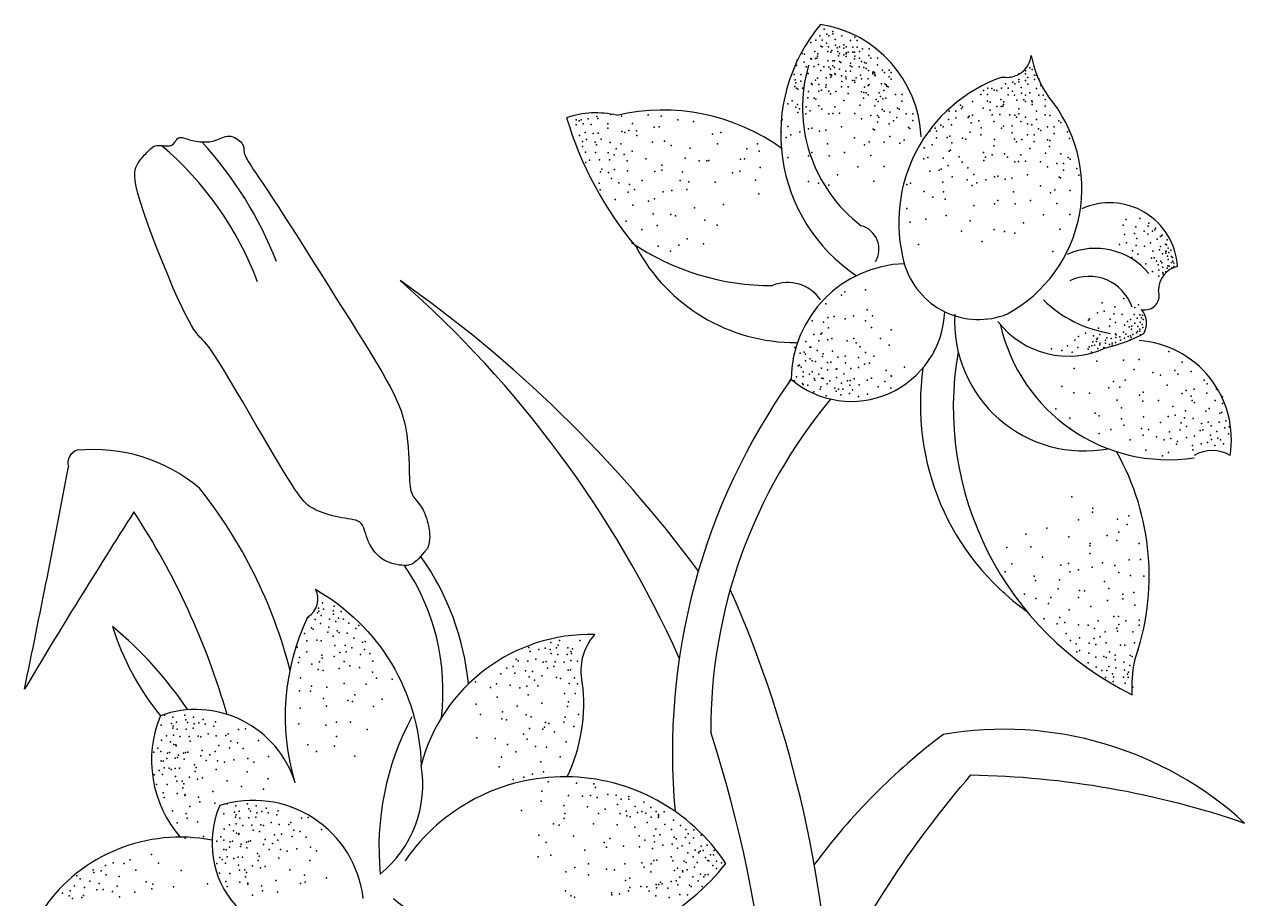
# Model space of a CAD drawing. Header units: millimetres. Extents: x 22565 to 38821, y 15578 to 26720.
# Drawn here: x 32752 to 33007.3, y 18476.6 to 18659.5 of the extents above; entities that cross this region are included whole.
import ezdxf

# ---------------------------------------------------------------- set-up
doc = ezdxf.new("R2010")
doc.units = ezdxf.units.MM

# ---------------------------------------------------------------- blocks, each defined once
blk = doc.blocks.new('A$C6DBD3CA2')
blk.add_lwpolyline([(85.36, 397.55), (84.76, 396.84), (84.25, 396.25), (83.81, 395.76), (83.44, 395.36), (83.11, 395.04), (82.83, 394.78), (82.57, 394.58), (82.33, 394.41), (82.1, 394.27), (81.86, 394.16), (81.61, 394.08), (81.35, 394.02), (81.07, 393.98), (80.75, 393.97), (80.39, 393.98), (79.99, 394.01), (79.53, 394.07), (79.04, 394.15), (78.51, 394.26), (77.96, 394.4), (77.4, 394.59), (76.84, 394.82), (76.29, 395.1), (75.76, 395.44), (75.26, 395.83), (74.8, 396.27), (74.37, 396.76), (73.98, 397.27), (73.62, 397.81), (73.3, 398.37), (73.03, 398.93), (72.79, 399.49), (72.59, 400.04), (72.43, 400.57), (72.27, 401.08), (72.12, 401.56), (71.95, 402), (71.75, 402.4), (71.5, 402.74), (71.19, 403.03), (70.81, 403.26), (70.37, 403.43), (69.86, 403.56), (69.31, 403.67), (68.72, 403.76), (68.1, 403.85), (67.45, 403.94), (66.79, 404.06), (66.13, 404.2), (65.46, 404.37), (64.81, 404.56), (64.17, 404.77), (63.56, 404.99), (62.98, 405.21), (62.43, 405.44), (61.94, 405.65), (61.49, 405.87), (61.08, 406.08), (60.7, 406.32), (60.33, 406.6), (59.96, 406.94), (59.57, 407.35), (59.14, 407.85), (58.68, 408.45), (58.16, 409.18), (57.56, 410.04), (56.9, 411.06), (56.15, 412.23), (55.31, 413.59), (54.37, 415.13), (53.33, 416.87), (52.17, 418.84), (50.89, 421.02), (49.53, 423.35), (48.12, 425.77), (46.71, 428.19), (45.33, 430.55), (44.02, 432.76), (42.82, 434.76), (41.77, 436.47), (40.89, 437.84), (40.18, 438.9), (39.6, 439.7), (39.12, 440.3), (38.72, 440.76), (38.37, 441.12), (38.04, 441.44), (37.71, 441.78), (37.35, 442.19), (36.95, 442.7), (36.49, 443.35), (35.98, 444.17), (35.39, 445.21), (34.72, 446.49), (33.95, 448.06), (33.08, 449.94), (32.11, 452.16), (31.07, 454.64), (29.98, 457.29), (28.9, 460.02), (27.85, 462.75), (26.88, 465.38), (26.02, 467.81), (25.32, 469.97), (24.78, 471.79), (24.42, 473.27), (24.2, 474.47), (24.1, 475.43), (24.11, 476.19), (24.19, 476.79), (24.33, 477.27), (24.52, 477.68), (24.72, 478.05), (24.93, 478.39), (25.16, 478.71), (25.39, 479.01), (25.64, 479.3), (25.89, 479.58), (26.14, 479.86), (26.4, 480.13), (26.66, 480.41), (26.92, 480.69), (27.19, 480.96), (27.46, 481.2), (27.76, 481.42), (28.06, 481.61), (28.39, 481.75), (28.74, 481.85), (29.12, 481.88), (29.51, 481.88), (29.91, 481.85), (30.31, 481.8), (30.7, 481.77), (31.07, 481.75), (31.41, 481.77), (31.71, 481.85), (31.97, 481.98), (32.19, 482.18), (32.38, 482.4), (32.55, 482.64), (32.71, 482.89), (32.88, 483.11), (33.06, 483.3), (33.26, 483.44), (33.49, 483.52), (33.75, 483.53), (34.03, 483.5), (34.34, 483.43), (34.67, 483.33), (35.02, 483.22), (35.39, 483.1), (35.77, 482.99), (36.16, 482.89), (36.56, 482.8), (36.96, 482.74), (37.36, 482.68), (37.75, 482.64), (38.13, 482.61), (38.5, 482.59), (38.86, 482.59), (39.19, 482.59), (39.5, 482.61), (39.81, 482.64), (40.1, 482.69), (40.4, 482.75), (40.69, 482.83), (41, 482.93), (41.31, 483.04), (41.64, 483.18), (41.98, 483.33), (42.34, 483.47), (42.7, 483.61), (43.08, 483.72), (43.46, 483.79), (43.84, 483.82), (44.23, 483.79), (44.61, 483.69), (44.99, 483.53), (45.35, 483.33), (45.69, 483.1), (46, 482.85), (46.27, 482.58), (46.5, 482.32), (46.68, 482.07), (46.8, 481.85), (46.88, 481.65), (46.92, 481.46), (46.93, 481.27), (46.93, 481.09), (46.93, 480.9), (46.94, 480.7), (46.97, 480.48), (47.03, 480.23), (47.12, 479.95), (47.25, 479.63), (47.42, 479.28), (47.63, 478.89), (47.88, 478.46), (48.17, 477.98), (48.51, 477.45), (48.9, 476.86), (49.35, 476.19), (49.89, 475.41), (50.51, 474.5), (51.24, 473.41), (52.09, 472.14), (53.08, 470.64), (54.22, 468.89), (55.52, 466.88), (56.95, 464.64), (58.49, 462.23), (60.09, 459.69), (61.73, 457.1), (63.38, 454.48), (65, 451.91), (66.56, 449.43), (68.04, 447.08), (69.43, 444.87), (70.73, 442.79), (71.94, 440.84), (73.07, 439), (74.12, 437.28), (75.09, 435.66), (75.99, 434.13), (76.81, 432.7), (77.56, 431.34), (78.23, 430.04), (78.83, 428.78), (79.36, 427.55), (79.83, 426.33), (80.23, 425.11), (80.56, 423.86), (80.83, 422.58), (81.04, 421.29), (81.2, 419.99), (81.32, 418.71), (81.41, 417.47), (81.47, 416.28), (81.51, 415.17), (81.53, 414.16), (81.55, 413.25), (81.57, 412.44), (81.6, 411.73), (81.64, 411.09), (81.7, 410.52), (81.78, 410.02), (81.89, 409.56), (82.05, 409.14), (82.24, 408.74), (82.46, 408.37), (82.72, 408.01), (82.99, 407.65), (83.27, 407.3), (83.56, 406.94), (83.84, 406.56), (84.1, 406.17), (84.35, 405.75), (84.57, 405.3), (84.78, 404.84), (84.97, 404.35), (85.14, 403.85), (85.29, 403.33), (85.43, 402.8), (85.56, 402.26), (85.67, 401.71), (85.76, 401.15), (85.81, 400.58), (85.83, 400), (85.81, 399.41), (85.72, 398.8), (85.58, 398.18), (85.36, 397.55)])
for points in [[(57.69, 348.48, -0.185943), (60.33, 383.21, 0.402195), (61.91, 389, -0.262371), (84.03, 352.16)], [(114.58, 349.76, 0.145193), (117.75, 369.53, -0.236281), (120.38, 379.53, 0.349501), (84.03, 352.16)], [(57.69, 348.48, 0.426679), (29.47, 362.55, 0.283272), (33.62, 337.13, 0.283272)], [(169.61, 305.66, -0.063275), (199.04, 350.15, -0.079218), (256.31, 340.09, 0.232108), (193.31, 358.63, 0.073149), (166.27, 331.38)], [(78.24, 324.27, 0.420644), (147.78, 331.64, 0.531994), (80.68, 332.21, 0.530247)], [(40.28, 336.49, 0.297508), (5.01, 322.17, 0.424749), (29.24, 309.01, -0.125161), (53.47, 317.25)]]:
    blk.add_lwpolyline(points, format="xyb")
for centre, radius, start, end in [((194.94, 484.27), 35.68, 140.0536, 236.2228), ((163.74, 482.57), 24.92, 2.4954, 81.1313), ((206.53, 501.29), 5.19, 260.4451, 353.239), ((232.58, 504.31), 21.21, 189.8635, 214.9374), ((194.85, 489.82), 31.04, 163.521, 232.8694), ((216.18, 465.71), 32.23, 109.0332, 195.4625), ((192.35, 472.86), 29.91, 298.6097, 40.2061), ((120.59, 469.56), 19.11, 76.724, 108.7231), ((187.99, 509.76), 76.79, 196.7313, 219.7919), ((134.59, 446.77), 42.49, 54.008, 103.0755), ((-19.95, 429.02), 79.02, 21.165, 42.6947), ((-15.4, 428.75), 69.68, 20.6342, 49.6537), ((228.11, 455.66), 14.2, 3.655, 114.4686), ((174.7, 460.15), 5.12, 329.6604, 73.9825), ((157.19, 504.31), 51.75, 235.6719, 270.4281), ((162.47, 478.6), 38, 208.2283, 270.1471), ((225.1, 445.82), 14.5, 39.6291, 113.9157), ((185.91, 432.65), 24.48, 91.8404, 179.3489), ((200.66, 461.62), 16.18, 196.1597, 291.8268), ((223.77, 444.97), 9.5, 18.9535, 115.2239), ((243.49, 451.48), 5.22, 103.4273, 179.1963), ((-76.17, 231.16), 271.56, 36.5341, 54.9954), ((-73.98, 278.89), 232.63, 24.2976, 48.6809), ((160.71, 444.82), 8.35, 34.5379, 112.0955), ((232.25, 468.12), 25.89, 225.8199, 261.0964), ((235.47, 450.47), 3, 256.3237, 21.2469), ((174.05, 447.84), 19.53, 229.7588, 357.7797), ((231.35, 444.68), 4.45, 331.3037, 40.1293), ((222.75, 445.07), 27.13, 176.8696, 280.681), ((219.36, 456.19), 18.42, 217.2168, 295.3374), ((240.45, 452.19), 36.08, 192.2342, 278.5033), ((220.73, 469.13), 30.3, 282.4128, 298.6612), ((232.73, 420.27), 20.83, 350.9918, 85.7996), ((262.46, 427.11), 67.1, 170.0173, 243.7247), ((241.6, 427.63), 53.13, 171.7102, 234.4353), ((271.72, 354.85), 135.13, 144.7045, 185.2358), ((252.95, 359.48), 108.33, 140.2178, 180.2078), ((12.87, 415.44), 2.75, 106.6461, 196.704), ((15.51, 383.85), 34.39, 49.951, 95.7103), ((183.45, 391.8), 52.9, 340.2797, 29.4423), ((249.54, 410.49), 7.53, 60.0473, 119.9527), ((-2261.58, 840.13), 2311.32, 348.21509, 349.39209), ((-41.77, 346.91), 101.53, 14.3169, 38.5428), ((1208.1, -351.85), 1405.46, 147.40969, 149.18757), ((-106.75, 319.38), 156.33, 16.1289, 33.2847), ((38.88, 363.85), 55.3, 5.4814, 35.3462), ((41.94, 367.76), 46.66, 353.067, 34.1839), ((-81.07, 287.43), 251.21, 1.4208, 23.8372), ((73.15, 397.97), 56.24, 197.318, 219.0427), ((-34.7, 316.41), 84.46, 34.1011, 50.1191), ((257.51, 368.69), 24.82, 167.7723, 184.0484), ((132.74, 335.01), 57.54, 151.6959, 185.5768), ((-112.77, 275.42), 270.65, 352.9139, 18.0061), ((60.31, 348.11), 24.07, 309.0364, 9.6899), ((48.91, 321.69), 23.14, 6.3999, 107.676), ((60.07, 335.91), 19.8, 156.693, 286.2119)]:
    blk.add_arc(centre, radius, start, end)
for p in [(168.35, 506.17), (170.19, 505.7), (165.56, 503.41), (166.58, 503.9), (167.42, 504.79), (167.96, 503.89), (168.82, 503.27), (168.9, 505.17), (169.35, 504.81), (170.19, 505.23), (170.64, 504.04), (172.04, 504.76), (173.88, 503.83), (174.79, 504.48), (175.27, 503.82), (163.6, 501.16), (163.71, 501.1), (163.71, 501.1), (164.2, 500.99), (166.38, 501.51), (166.96, 500.51), (167.04, 501.04), (167.67, 502.62), (167.96, 502.51), (169.1, 501.52), (169.25, 502.47), (169.77, 501.38), (169.93, 501.72), (170.73, 502.86), (171.08, 502.25), (171.18, 501.48), (171.35, 500.62), (171.56, 502.46), (171.56, 502.46), (171.56, 501.07), (172.46, 500.85), (172.47, 502.24), (172.49, 502.91), (172.93, 502.47), (172.93, 501.27), (172.94, 501.06), (172.95, 500.48), (173.34, 501.35), (174.34, 502.44), (174.36, 501.37), (174.72, 501.34), (174.73, 500.51), (175.26, 502.44), (175.72, 501.51), (176.34, 502.1), (177.72, 500.7), (177.73, 502.09), (162.53, 498.62), (162.53, 498.62), (162.68, 499.69), (164.15, 499.26), (164.61, 498.34), (165.58, 500.06), (165.72, 499.91), (166.17, 498.38), (166.5, 500.06), (166.83, 500.13), (167.15, 498.82), (168.31, 498.32), (169.13, 499.55), (169.33, 498.26), (169.69, 497.85), (170.15, 498.52), (170.18, 499.58), (170.51, 498.15), (170.52, 499.54), (171.54, 499.39), (171.54, 497.84), (171.85, 499.2), (173.8, 498.49), (173.87, 499.1), (174.11, 498.3), (174.72, 499.95), (175.7, 498.28), (175.71, 500.13), (176.16, 499.42), (176.62, 498.16), (176.8, 499.24), (177.11, 499.05), (177.14, 497.96), (178.14, 500.15), (179.52, 498.75), (179.53, 500.14), (211.41, 498.12), (162.07, 496.69), (162.29, 495.58), (163.45, 495.3), (163.46, 496.69), (164.97, 496.91), (166.55, 495.52), (166.94, 495.91), (167.65, 497.55), (168.76, 496.01), (169.59, 496.69), (169.76, 496.13), (169.9, 496.65), (169.9, 496.5), (170.61, 496.92), (170.67, 496.73), (172, 496.45), (172.91, 497.4), (172.91, 496.2), (172.93, 495.83), (173.85, 497.37), (174.31, 495.42), (174.71, 495.45), (175.01, 495.98), (175.93, 496.58), (176.19, 495.79), (177.58, 495.79), (177.59, 497.51), (178.51, 497.07), (178.56, 496.87), (178.6, 497.29), (178.91, 497.1), (178.97, 496.7), (179.02, 496.42), (180.55, 497.6), (181, 497.15), (181.93, 497.59), (181.93, 496.2), (182.38, 497.14), (182.38, 495.75), (207.25, 496.11), (209.08, 496.85), (209.1, 495.64), (210.46, 495.45), (210.47, 496.84), (210.49, 497.48), (210.95, 496.09), (211.86, 497.75), (212.33, 495.63), (212.34, 496.55), (212.8, 496.55), (213.24, 495.81), (162.19, 494.17), (162.42, 494.96), (162.53, 493.83), (162.84, 493.65), (163.84, 493.87), (165.08, 493.16), (165.7, 494.85), (165.83, 494.59), (167.21, 494.59), (167.21, 493.2), (167.8, 493.42), (168.72, 494.03), (168.78, 494.52), (169.3, 493.2), (170.81, 493.12), (171.98, 494.14), (172.01, 495.23), (173.36, 492.75), (173.37, 494.14), (174.76, 495.05), (176.14, 493.11), (176.65, 492.93), (176.82, 494.02), (177.11, 492.9), (177.57, 494.4), (177.73, 494.63), (179.84, 492.86), (180.34, 494.76), (180.8, 493.37), (181.01, 494.73), (181.32, 494.55), (181.46, 494.28), (181.77, 494.1), (201.69, 493.37), (202.62, 493.83), (203.45, 493.76), (203.9, 493.4), (204.46, 493.36), (205.48, 493.84), (206.32, 494.73), (206.87, 493.84), (207.72, 493.21), (207.8, 495.12), (208.26, 494.75), (209.1, 495.18), (209.54, 493.98), (209.63, 492.81), (210.94, 494.71), (211.39, 492.86), (212.79, 493.78), (213.69, 494.42), (214.17, 493.77), (160.75, 490.57), (161.66, 491.18), (162.77, 490.41), (164.94, 491.85), (166.29, 491.73), (166.6, 491.55), (169.69, 492.68), (172.44, 491.28), (175.78, 490.28), (176.59, 491.72), (177.56, 492.45), (178.94, 490.16), (179.22, 491.47), (179.67, 491.02), (180.14, 492.08), (180.59, 491.63), (181.27, 491.77), (183.25, 492.49), (184.63, 491.1), (184.64, 492.49), (196.84, 490.31), (199.37, 491.07), (201.12, 492.49), (202.5, 491.1), (202.51, 492.49), (203.11, 490.94), (205.28, 491.45), (205.87, 490.46), (205.94, 490.98), (206.86, 492.45), (208.16, 492.41), (208.68, 491.33), (210.09, 491.42), (210.46, 491.02), (210.47, 492.4), (210.47, 492.4), (211.83, 491.21), (211.85, 491.01), (211.85, 490.43), (213.24, 492.39), (214.16, 492.38), (214.62, 491.46), (120.79, 487.91), (123.68, 488.36), (125.96, 487.99), (131.53, 488.28), (134.22, 487.99), (162.39, 489.9), (162.85, 488.77), (163.22, 489.49), (164.5, 488.47), (164.61, 489.94), (165.42, 489.08), (167.2, 490.12), (167.83, 489.47), (169.35, 488.47), (170.13, 488.53), (170.59, 489.91), (171.58, 488.63), (174.73, 488.51), (178.14, 488.14), (179.53, 488.13), (179.81, 487.8), (180.47, 489.41), (180.92, 489.05), (182.09, 488.81), (183.52, 487.71), (183.71, 489.63), (184.02, 489.45), (185.5, 488.44), (186.89, 488.44), (194.52, 489.04), (195.89, 487.65), (195.9, 489.04), (197.11, 489.59), (197.29, 489.95), (198.48, 487.74), (198.67, 488), (199.41, 488.19), (201.58, 489.63), (203.06, 489.21), (203.51, 488.28), (204.48, 490.01), (205.07, 488.33), (205.4, 490), (205.73, 490.07), (207.21, 488.26), (208.23, 488.21), (208.6, 487.8), (209.06, 488.46), (209.09, 489.52), (210.44, 487.79), (212.77, 489.05), (214.61, 490.07), (214.61, 488.23), (215.53, 488.11), (116.46, 487.22), (116.48, 486.18), (117.08, 487.02), (117.49, 487.23), (117.92, 486.41), (118.94, 487.46), (119.58, 486.23), (121, 487.5), (123.1, 485.46), (123.12, 486.37), (128.27, 486.45), (132.81, 485.7), (133.84, 485.72), (137.73, 487.22), (141.04, 486.86), (159.53, 487.21), (160.78, 485.81), (165.04, 485.34), (165.74, 485.46), (168.68, 485.06), (171.96, 485.76), (176.16, 487.41), (178.6, 485.28), (178.91, 485.1), (179.52, 486.75), (181.92, 486.37), (182.84, 486.98), (185.96, 485.58), (186.27, 485.4), (186.88, 487.05), (191.56, 485.47), (192.78, 486.11), (193.24, 485.75), (194.33, 487.3), (194.98, 486.18), (199.12, 486.62), (200.72, 486.98), (201.19, 485.52), (203.87, 486.86), (205.45, 485.46), (205.84, 485.86), (207.66, 485.95), (209.52, 486.87), (210.9, 486.4), (211.81, 486.15), (212.75, 487.31), (213.21, 485.36), (215.09, 485.74), (216.48, 485.73), (217.42, 487.01), (217.87, 486.65), (117.13, 483.92), (117.77, 482.69), (118.36, 484.56), (118.59, 483.12), (120.02, 484.38), (120.46, 482.53), (121.05, 484.4), (121.05, 484.4), (121.69, 483.17), (126.03, 484.77), (126.65, 484.58), (127.47, 485), (129.1, 484.94), (129.12, 483.91), (132.44, 482.51), (134.92, 482.76), (144.99, 484.25), (146.76, 484.6), (159.34, 484.74), (160.43, 483.52), (161.39, 484.11), (163.29, 484.72), (167.34, 484.87), (174.71, 483.45), (177.73, 482.63), (180.89, 482.51), (182.07, 483.75), (185.09, 482.93), (190.46, 484.84), (191.84, 483.45), (191.85, 484.83), (194.11, 483.53), (194.61, 483.8), (197.26, 483.41), (198, 483.14), (198.87, 484.61), (201.1, 484.11), (203.99, 483.11), (207.68, 484.47), (208.2, 483.15), (208.59, 482.62), (209.71, 483.07), (210.89, 484.09), (212.27, 484.08), (212.27, 482.7), (213.66, 485), (215.04, 483.05), (215.55, 482.88), (216.47, 484.35), (219.25, 484.7), (219.7, 483.32), (117.78, 481.66), (118.42, 480.43), (120.53, 480.36), (120.72, 482.01), (123.18, 480.3), (123.59, 482.47), (124.82, 481.15), (125.84, 482.2), (128.15, 480.69), (136.37, 481.85), (140.3, 481.29), (146.05, 482.21), (152.18, 481.12), (154.43, 482.17), (154.78, 480.66), (165.78, 480.4), (169.03, 482.18), (172.61, 480.37), (176.82, 482.02), (184.18, 482.32), (189.24, 481.34), (190.92, 481.98), (194.49, 480.66), (194.76, 480.85), (195.07, 482.42), (201.67, 480.36), (203.85, 481.8), (206.11, 480.07), (211.35, 481.23), (214.68, 480.23), (215.5, 481.67), (217.84, 480.11), (118.51, 478.27), (119.27, 478.79), (121.34, 478.83), (123.41, 478.86), (124.42, 479.91), (126.49, 479.94), (127.15, 478.61), (131.06, 479.09), (134.38, 477.7), (139.3, 479.22), (142.19, 478.65), (143.8, 478.62), (144.25, 478.68), (150.84, 478.99), (151.67, 479.06), (160.75, 479.35), (165.06, 479.69), (169.37, 479.67), (178.11, 479.76), (180.87, 477.45), (189.23, 479.04), (190.05, 479.33), (193.21, 479.21), (194.29, 477.63), (196.6, 479.46), (197.24, 478.35), (201.75, 478.72), (202.13, 479.44), (203.51, 479.89), (206.73, 479.41), (208.25, 478.41), (209.03, 478.48), (209.5, 479.86), (210.48, 478.58), (213.64, 478.46), (217.05, 478.09), (218.43, 478.08), (219.37, 479.36), (219.82, 479), (121.58, 476.35), (121.82, 476.88), (123.24, 476.17), (123.88, 474.94), (124.47, 476.81), (127.18, 476.56), (132.95, 476.44), (134.39, 476.67), (138.72, 476.33), (149.14, 476.13), (150.72, 476.46), (154.99, 477.23), (171.15, 475.71), (175.36, 477.36), (190.43, 476.46), (192.44, 476.72), (192.86, 476.87), (195.14, 475.27), (198.43, 477.15), (199.69, 475.76), (203.95, 475.29), (204.65, 475.41), (207.59, 475), (210.86, 475.71), (215.06, 477.36), (217.51, 475.23), (217.82, 475.05), (218.43, 476.7), (221.2, 477.05), (221.65, 475.67), (121.25, 473.99), (121.48, 472.55), (125.37, 474.06), (127.64, 473.68), (128.68, 472.67), (130.3, 474.55), (136.51, 472.4), (138.24, 474.51), (139.6, 472.64), (140.01, 474.22), (145.55, 474.17), (153.98, 474.6), (165.04, 474.31), (167.19, 473.94), (169.34, 473.57), (178.77, 474.37), (185.66, 473.68), (186.44, 473.99), (193.18, 474.15), (198.24, 474.69), (199.33, 473.47), (200.29, 474.06), (202.2, 474.67), (206.25, 474.81), (213.61, 473.4), (216.64, 472.57), (219.79, 472.46), (124.6, 470.54), (127.35, 472.09), (131.56, 470.23), (132.83, 470.67), (134.67, 472.15), (154.67, 471.72), (189.25, 472.22), (191.09, 471.07), (193.34, 472.12), (193.68, 470.61), (204.69, 470.35), (207.93, 472.13), (211.51, 470.32), (215.72, 471.97), (128.32, 469.37), (132.56, 467.52), (136.26, 467.42), (141.22, 468.78), (147.31, 469.52), (185.64, 468.65), (199.65, 469.3), (203.97, 469.64), (208.28, 469.61), (214.26, 467.31), (217.02, 469.71), (219.77, 467.39), (126.93, 466.05), (133.4, 465.12), (137.23, 467.11), (143.35, 466.24), (145.93, 465.16), (186.34, 465.78), (189.63, 466.41), (193.89, 467.18), (198.92, 466.07), (210.05, 465.66), (230.93, 465.15), (231.54, 466.37), (233.55, 464.8), (234.42, 466.55), (236.16, 464.98), (236.25, 465.59), (130.2, 464.27), (139.71, 462.33), (197.11, 463.93), (203.94, 464.25), (206.09, 463.88), (208.25, 463.51), (217.67, 464.31), (231.15, 463.23), (233.28, 463.41), (233.78, 462.36), (235.29, 463.93), (236.08, 463.32), (237.04, 463.93), (237.56, 464.19), (237.65, 464.54), (238.04, 462.26), (238.73, 462.84), (238.95, 462.97), (239.04, 463.06), (240.09, 462.1), (133.63, 460.79), (136.21, 459.71), (137.96, 461.02), (143.1, 461.26), (188.11, 461.1), (201.41, 461.75), (216.21, 459.66), (230.16, 461.15), (231.61, 461.46), (232.87, 459.83), (233.6, 460.91), (235.39, 460.77), (236.6, 461.49), (237.13, 459.72), (238.48, 459.99), (238.48, 459.99), (238.69, 460.71), (239.74, 461.23), (239.83, 459.66), (239.91, 459.75), (240, 461.05), (240.35, 460.36), (240.87, 459.92), (232.69, 458.38), (233.96, 459.1), (235.65, 457.07), (236.83, 458.24), (237.39, 458.36), (237.91, 457.65), (238.78, 457.65), (239.02, 457.27), (239.12, 459.17), (239.83, 459.31), (240.18, 458.7), (240.29, 457.99), (240.44, 459.49), (241.05, 458.61), (241.05, 457.39), (241.22, 458.44), (241.31, 457.65), (241.49, 457.22), (237.02, 455.46), (238.26, 456.87), (238.34, 454.52), (238.38, 455.73), (239.2, 456.36), (239.22, 455.3), (239.3, 454.95), (239.83, 455.39), (240.09, 456.17), (240.26, 456.7), (240.56, 456.63), (241.1, 456.27), (241.49, 456.52), (171.96, 450.54), (172.68, 451.26), (176.99, 451.62), (231.01, 449.81), (168.73, 448.75), (177.33, 447.45), (225.5, 446.85), (226.5, 448.92), (226.95, 447.16), (229.13, 448.06), (233.38, 447.96), (234.08, 448.54), (165.82, 445.15), (168.18, 444.88), (169.09, 445.88), (170.42, 446.07), (172.73, 445.61), (174.48, 446.24), (176.99, 445.16), (178.43, 446.24), (223.63, 445.3), (223.87, 445.59), (228.21, 445.52), (228.94, 446.61), (229.3, 444.8), (230.73, 446.47), (231.19, 444.23), (231.8, 445.02), (232.47, 445.42), (233.2, 446.5), (233.37, 444.67), (233.83, 445.69), (233.83, 445.69), (234.42, 446.41), (234.46, 444.87), (234.77, 445.8), (234.85, 444.41), (234.94, 446.32), (235.12, 445.45), (166.21, 442.29), (167.66, 442.39), (167.84, 442.59), (169.27, 443.67), (178.26, 443.77), (182.4, 443.31), (221.53, 441.85), (223.05, 442.61), (224.67, 442), (225.76, 443.63), (226.03, 442.27), (228.03, 444.07), (229.29, 442.44), (229.36, 441.7), (229.44, 442.23), (230.23, 441.79), (230.99, 442.77), (231.45, 442.4), (231.97, 441.88), (232.17, 443.94), (232.41, 442.05), (232.59, 441.7), (232.67, 443.45), (232.74, 444.06), (232.93, 442.31), (233.72, 442.66), (233.89, 442.92), (233.98, 443.97), (234.36, 442.97), (234.42, 443.45), (234.51, 442.23), (235.03, 443.8), (162.23, 439.59), (164.48, 440.87), (165.36, 439.63), (165.58, 439.66), (167.2, 441.01), (169.1, 441.2), (169.96, 441.47), (173.19, 441.01), (174.57, 441.47), (175.03, 440.55), (175.89, 439.75), (180.1, 441.47), (181.94, 440.09), (215.89, 439.32), (219.29, 439.94), (220.8, 441.14), (221.45, 439.57), (223.6, 439.2), (223.77, 439.7), (224.38, 439.96), (224.56, 440.75), (224.91, 440.05), (225.34, 440.83), (225.41, 441.34), (225.52, 441.53), (225.57, 439.35), (226.04, 440.48), (226.04, 440.14), (226.83, 439.61), (227.18, 440.48), (227.21, 441.09), (227.47, 441.6), (228.05, 440.22), (228.4, 441.44), (228.57, 440.48), (228.57, 440.05), (229.27, 440.66), (230.32, 441.09), (231.19, 441.53), (232.37, 441.16), (161.89, 437.3), (163.33, 438.37), (164.14, 438.58), (164.45, 438.16), (164.45, 436.77), (165.4, 437.19), (165.83, 436.77), (166.55, 436.65), (166.89, 438.95), (167.99, 437.73), (168.12, 438.25), (170.11, 438.79), (171.2, 437.57), (172.73, 437.79), (175.55, 437.46), (176.98, 438.53), (178.72, 437.79), (218.05, 438.96), (220.2, 438.59), (224.3, 438.63), (225.38, 436.75), (230.98, 436.91), (234.23, 437.08), (240.46, 438.78), (162.88, 435.74), (163.06, 435.85), (163.16, 435.91), (163.51, 435.49), (163.97, 434.52), (165.83, 434.46), (167.22, 434), (167.81, 435.27), (169.04, 436.41), (169.07, 434.92), (169.76, 436.49), (170.88, 435.03), (171.03, 435.11), (172.49, 434.09), (172.84, 436.38), (173.93, 435.16), (175.54, 435.39), (176.81, 436.07), (177.85, 436.31), (181.35, 434.78), (185.16, 435.49), (220.65, 435.22), (233.23, 435.01), (237.11, 434.36), (241.71, 434.8), (243.25, 436.51), (245.16, 434.59), (161.21, 432.73), (162.13, 432.62), (162.53, 433.44), (163.8, 432.06), (163.98, 433.54), (163.98, 431.81), (164.94, 431.68), (165.29, 433.97), (166.29, 433.08), (166.38, 432.76), (167.86, 433.17), (168.14, 433.08), (168.95, 431.95), (169.53, 432.62), (170.91, 433.33), (172, 432.11), (173.23, 432.62), (173.69, 431.69), (173.76, 432.7), (174.6, 433.01), (175.7, 431.79), (177.33, 432.73), (178.26, 433.19), (181.01, 432.48), (182.4, 433.65), (182.44, 433.56), (228.88, 432.45), (231.33, 432.75), (238.73, 433.8), (240.08, 431.71), (242.34, 433.98), (247.87, 432.77), (248.5, 431.95), (166.21, 430.29), (167.51, 430.88), (167.66, 431.35), (168.78, 429.49), (170.57, 431.04), (170.88, 430.43), (171.35, 430.89), (171.83, 429.65), (172.27, 430.89), (173.65, 429.97), (174.26, 430.72), (175.52, 429.33), (177.39, 429.85), (179.64, 431.35), (182.27, 431.09), (218.1, 431.42), (220.56, 430.08), (223.87, 430), (227.89, 431.14), (230.21, 431.25), (234.3, 429.58), (235.11, 430.21), (243.25, 429.98), (244.06, 430.61), (245.13, 429.37), (245.76, 430.9), (248.41, 430.05), (250.46, 430.89), (251.72, 429.26), (216.82, 426.78), (229.64, 428.57), (230.59, 426.97), (235.02, 428.32), (238.27, 428.49), (241.33, 427.21), (243.96, 426.35), (245.31, 428.46), (245.85, 428.1), (248.91, 426.83), (250.12, 428.5), (251.66, 427.86), (219.78, 424.8), (225.06, 425.84), (225.9, 425.27), (230.58, 424.63), (235.19, 425.06), (238.7, 423.88), (240.33, 425.14), (241.78, 425.45), (243.05, 423.81), (243.77, 424.9), (245.57, 424.76), (248.21, 426.24), (248.66, 423.98), (248.66, 423.98), (251.02, 423.97), (251.11, 425.87), (251.56, 425.96), (252.37, 424.24), (219.84, 422.61), (225.89, 421.61), (228.29, 422.44), (231.03, 423.35), (234.73, 422.63), (236.17, 422.44), (240.6, 421.92), (242.86, 422.36), (244.13, 423.08), (247, 422.23), (247.3, 423.71), (247.57, 422.35), (249.2, 421.26), (249.29, 423.16), (250.47, 421.98), (252.19, 422.79), (252.91, 421.52), (253.1, 422.97), (232.38, 420.28), (235.11, 421.23), (237.88, 420.9), (239.51, 420.29), (240.87, 420.56), (242.04, 419.38), (242.3, 419.89), (244.13, 420.73), (245.39, 419.09), (245.83, 421.06), (247.2, 419.45), (248.56, 419.72), (249.38, 420.35), (250.1, 419.08), (250.73, 420.62), (251.28, 420.25), (251.91, 419.43), (235.62, 418.11), (239.14, 416.92), (240.4, 417.64), (245.46, 418.17), (220.14, 408.37), (224.55, 405.96), (221.57, 403.5), (224.46, 405.13), (229.7, 403.67), (232.11, 404.33), (214.92, 401.8), (229.99, 400.94), (231.72, 402.57), (210.54, 400.51), (219.54, 399.95), (224.02, 398.55), (227.58, 400.28), (229.6, 399.18), (234.25, 398.56), (206.58, 397.76), (211.57, 397.91), (214.06, 395.73), (223.94, 398.11), (223.94, 396.49), (207.58, 394.35), (217.88, 394.03), (219.47, 394.41), (224.45, 393.59), (226.55, 394.55), (229.14, 394), (232.13, 395.17), (234.54, 395.25), (206.23, 392.63), (212.3, 391.77), (212.59, 390.8), (217.58, 390.94), (219.73, 392.63), (221.55, 393.08), (227.02, 390.61), (230.02, 392.53), (232.42, 391.86), (235.24, 391.72), (205.91, 388.3), (217.29, 389.11), (221.8, 388.74), (222.83, 388.7), (227.9, 389.14), (233.12, 388.33), (63.41, 386.17), (210.24, 387.99), (212.62, 387.1), (215.31, 386.04), (215.78, 387.31), (221.54, 387.31), (227.61, 386.67), (230.8, 386.97), (230.84, 388), (233.35, 385.64), (60.49, 383.17), (62.36, 384.06), (62.56, 385.07), (62.64, 384.43), (63.08, 383.49), (63.57, 384.87), (65.6, 384.47), (65.68, 383.82), (65.8, 385.48), (66.77, 382.97), (67.26, 384.35), (217.68, 383.12), (219.6, 384.7), (224.15, 385.36), (228.93, 383.32), (229.96, 383.28), (61.1, 380.94), (61.46, 380.66), (61.87, 382.68), (62.96, 381.83), (64.7, 381.06), (64.83, 382.73), (66.2, 382.24), (67.78, 382.77), (68.88, 381.92), (70.33, 380.78), (70.99, 381.45), (214.38, 382.82), (217.08, 381.79), (218.68, 382.05), (221.54, 381.53), (223.6, 381.46), (224.91, 380.77), (225.69, 382.42), (229.55, 380.84), (229.99, 381.65), (231.46, 382.42), (234.24, 381.47), (234.27, 382.5), (59.6, 379.76), (60.13, 378.18), (62.19, 378.37), (63.08, 378.23), (64.5, 380.05), (64.5, 380.05), (65.59, 379.2), (66.45, 380.3), (66.91, 379.95), (68.57, 379.83), (69.93, 378.76), (71.75, 377.93), (72.32, 378.07), (111.16, 377.88), (112.96, 378.29), (117.21, 378.29), (219, 379.77), (219.86, 378.26), (221.74, 378.82), (224.84, 378.71), (226.09, 379.08), (227.16, 380.07), (229.73, 380.21), (232.94, 380.07), (58.11, 376.87), (60.08, 375.88), (65.94, 377.2), (67.01, 375.76), (68.15, 377.22), (68.31, 375.92), (69.52, 376.73), (71.34, 375.32), (72.2, 376.41), (73.29, 375.56), (106.54, 376.85), (106.85, 375.98), (108.65, 376.38), (110.01, 376.68), (111.01, 376.43), (111.21, 375.53), (112.36, 376.73), (112.66, 375.38), (112.71, 377.28), (114.56, 375.33), (114.71, 376.78), (115.36, 375.98), (115.47, 375.53), (115.71, 376.53), (221.08, 377.6), (221.22, 375.94), (221.76, 376.17), (223.69, 375.65), (223.77, 377.71), (225.2, 377.45), (227.38, 377.82), (228.04, 375.9), (230.36, 377.27), (231.27, 377.27), (233.27, 377.78), (234.05, 376.31), (58.38, 373.69), (58.58, 374.7), (61.17, 373.32), (62.75, 373.85), (63.23, 375.22), (63.31, 374.57), (65.8, 374.95), (67.9, 373.9), (69.09, 373), (73.89, 373.94), (103.3, 372.81), (103.9, 374.37), (104.35, 374), (106.35, 373.97), (108.04, 374.36), (109.59, 373.76), (110.16, 373.87), (111.81, 372.82), (111.81, 372.82), (112.06, 373.82), (113.96, 373.78), (115.32, 374.08), (116.77, 373.93), (223.08, 372.82), (223.61, 373.58), (225.21, 374.81), (226.86, 374.96), (227.38, 374.69), (227.93, 372.81), (229.22, 374.21), (229.26, 375.24), (229.26, 375.24), (231.06, 373.73), (232.28, 373.06), (232.35, 375.13), (232.76, 374.91), (58.79, 370.45), (62.51, 372.23), (63.53, 372.03), (66.87, 372.4), (71.11, 372.6), (73.85, 371.63), (74.66, 370.42), (77.97, 370.18), (100.71, 371.3), (101.95, 372.51), (103.6, 371.46), (105.85, 371.96), (106.61, 370.71), (107.31, 371.82), (109.29, 370.86), (110.46, 372.52), (112.32, 370.57), (113.19, 370.31), (114.82, 372.07), (115.27, 372.17), (116.12, 370.47), (225.24, 372.7), (226.45, 372.03), (227.22, 370.56), (227.48, 372), (228.7, 371.33), (228.88, 370.7), (229.36, 372.55), (230.95, 370.63), (231.21, 372.07), (231.79, 371.22), (231.98, 370.59), (232.02, 371.63), (58.59, 367.75), (60.89, 367.71), (61.09, 368.72), (64.29, 368.5), (67.92, 369.25), (72.52, 369.17), (95.42, 369.65), (98.52, 368.45), (99.76, 369.2), (102.66, 368.91), (104.66, 368.41), (106.11, 368.71), (107.71, 370.01), (108.46, 368.76), (114.97, 369.26), (116.73, 369.22), (228.84, 369.67), (231.31, 369.38), (232.93, 368.49), (63.61, 366.11), (68.68, 365.73), (69.69, 365.53), (70.18, 366.91), (75.87, 365.98), (99.92, 366.41), (106.4, 366.91), (109.27, 365.15), (114.02, 367.16), (114.88, 365.46), (116.24, 367.22), (30.31, 362.67), (34.57, 362.67), (58.71, 364.15), (64.24, 364.52), (74.09, 364.45), (95.52, 364.95), (96.48, 362.81), (101.07, 363.36), (104.11, 364.51), (105.99, 362.76), (114.63, 364.45), (116.95, 362.79), (29.63, 360.57), (31.81, 360.91), (32.11, 362.27), (32.16, 360.36), (32.81, 361.16), (34.82, 361.66), (35.17, 361.11), (36.37, 362.26), (36.52, 360.81), (37.52, 361.06), (38.42, 361.75), (38.87, 360.76), (40.67, 360.36), (40.98, 361.23), (58.47, 360.84), (64.08, 360.56), (66.3, 361.17), (69.25, 361.21), (100.92, 361.91), (101.92, 361.66), (107.07, 362.29), (109.81, 360.12), (110.05, 361.12), (110.75, 360.93), (113.88, 361.21), (114.13, 362.21), (115.98, 360.27), (29.7, 357.41), (30.76, 358.31), (32.06, 359.91), (32.21, 358.46), (32.96, 359.71), (33.56, 358.16), (34.87, 359.76), (35.46, 358.2), (36.32, 359.91), (37.37, 358.25), (37.94, 358.14), (39.48, 358.74), (41.17, 358.35), (43.18, 358.38), (43.63, 358.75), (45.82, 359.68), (47.27, 359.83), (66.34, 358.22), (72.72, 359.68), (95.68, 357.91), (99.48, 357.81), (105.42, 358.67), (106.2, 357.61), (106.67, 359.84), (109.49, 359.76), (111.9, 359.17), (28.12, 354.89), (28.95, 355.75), (29.58, 355.04), (31.6, 357.05), (32.26, 356.55), (32.71, 356.45), (32.75, 356.26), (35.21, 354.95), (35.71, 357.2), (35.71, 357.2), (38.23, 355.24), (40.92, 355.09), (41.67, 356.34), (43.92, 355.84), (44.23, 357.19), (45.58, 356.89), (46.82, 355.68), (50.01, 357.33), (60.32, 356.48), (62.14, 355.07), (65.93, 356.2), (102.12, 356.51), (103.87, 355.02), (107.95, 356.11), (110.26, 355.97), (114.34, 357.07), (29.63, 353.13), (30.08, 353.03), (30.79, 353.6), (30.93, 354.74), (31.4, 354.85), (32.55, 353.65), (33.08, 353.78), (33.08, 353.78), (33.24, 354.26), (34.34, 354.69), (34.43, 353.48), (34.74, 354.83), (37.93, 354.16), (39.06, 353.14), (39.82, 354.39), (41.42, 353.09), (42.87, 352.79), (44.87, 353.29), (47.76, 353.58), (49.01, 352.83), (52.11, 354.03), (70.13, 354.1), (100.83, 353.87), (109.07, 352.87), (113.14, 353.97), (28.16, 350.18), (29.23, 351.06), (29.92, 350.23), (30.29, 351.61), (31.29, 351.6), (31.71, 351.27), (32.58, 351.53), (32.65, 349.84), (33.5, 351.54), (36.63, 352.29), (36.78, 350.84), (36.98, 351.74), (41.12, 351.29), (47.61, 350.79), (100.33, 351.87), (107.36, 350.32), (109.6, 350.82), (28.66, 348.18), (30.87, 348.12), (32.9, 348.83), (34, 348.87), (34.15, 347.43), (34.35, 348.32), (35.58, 349.7), (37.26, 349.28), (38.26, 349.53), (43.42, 348.89), (46.46, 347.74), (52, 349.33), (103.28, 349.22), (105.53, 349.72), (110.63, 348.74), (116.55, 348.43), (120.18, 348.28), (120.49, 347.52), (30.02, 346.42), (30.27, 345.41), (32.95, 346.28), (34.62, 345.86), (34.65, 346.07), (37.47, 345.5), (40.46, 346.67), (51.05, 347.19), (109.12, 344.65), (109.27, 346.77), (114.88, 345.85), (117.76, 345.71), (119.49, 345.87), (120.87, 345.41), (123.08, 346.07), (124.8, 345.92), (125.91, 345.09), (127.48, 345.65), (127.5, 345.07), (32.02, 342.66), (35.62, 343.55), (37.72, 344.5), (40.86, 344.22), (43.46, 344.1), (44.96, 342.34), (45.26, 343.7), (45.96, 342.59), (47.72, 344.1), (47.97, 343.09), (48.32, 342.54), (49.52, 343.69), (49.67, 342.24), (50.67, 342.49), (51.57, 343.18), (52.02, 342.19), (54.13, 342.66), (105.03, 342.68), (113.88, 343.73), (118.85, 343.47), (122.53, 343.02), (125.09, 343.98), (126.94, 342.6), (128.78, 343.53), (129.29, 342.28), (130.18, 342.5), (130.63, 344.46), (131.02, 342.13), (132.11, 343.36), (133.22, 342.53), (134.88, 342.45), (32.99, 340.13), (34.84, 342.08), (35.09, 341.08), (37.27, 340.35), (42.78, 342), (43.91, 339.74), (45.21, 341.34), (45.31, 341.79), (45.36, 339.89), (46.11, 341.14), (46.71, 339.59), (48.01, 341.19), (48.61, 339.63), (49.47, 341.34), (50.52, 339.68), (51.08, 339.57), (52.63, 340.17), (53.82, 341.79), (54.32, 339.78), (56.33, 339.81), (56.78, 340.18), (58.97, 341.11), (60.42, 341.26), (111.69, 339.95), (112.91, 339.65), (113.97, 341.01), (114.12, 342.07), (120.09, 339.94), (121.1, 342.06), (125.06, 339.68), (125.7, 342.08), (127.08, 341.63), (127.77, 341.4), (131.3, 340.19), (132.13, 341.3), (133.68, 341.61), (133.7, 341.87), (133.71, 341.28), (135, 339.75), (136.84, 340.68), (138.32, 339.57), (38.46, 337.25), (42.1, 337.18), (42.85, 338.84), (44.75, 338.48), (45.41, 337.98), (45.86, 337.88), (45.89, 337.69), (48.86, 338.63), (48.86, 338.63), (50.21, 338.33), (53.37, 337.63), (54.82, 337.77), (57.07, 337.27), (57.37, 338.62), (58.73, 338.32), (59.97, 337.11), (63.16, 338.76), (108.66, 337.53), (115.87, 337.35), (128.75, 339.24), (129.67, 337.4), (132.7, 337.43), (133.15, 338.81), (133.99, 337.62), (136.39, 338.72), (136.95, 337.15), (139.35, 337.08), (139.43, 338.75), (139.9, 337.82), (141.01, 337), (141.1, 338.66), (142.58, 337.56), (34.63, 336.93), (41.27, 336.32), (42.73, 336.47), (42.77, 334.56), (43.22, 334.46), (43.94, 335.03), (44.08, 336.17), (44.55, 336.28), (46.23, 335.21), (46.23, 335.21), (46.39, 335.69), (47.49, 336.12), (47.58, 334.91), (47.88, 336.26), (48.36, 336.38), (51.08, 335.59), (51.38, 336.67), (52.21, 334.57), (52.96, 335.82), (54.07, 336.52), (54.57, 334.52), (58.02, 334.72), (60.91, 335.01), (110.18, 336.01), (122.31, 335.99), (122.78, 335.07), (123.51, 336.82), (126.37, 335.27), (129.68, 335.1), (130.85, 336.49), (132.43, 334.75), (132.88, 336.13), (134.56, 335.49), (136.58, 335.69), (137.41, 336.8), (137.69, 334.86), (137.69, 334.86), (138.61, 335.32), (140.18, 335.89), (142.59, 335.25), (143.88, 335.44), (23.15, 332.4), (27.62, 333.48), (41.92, 332.86), (42.38, 332.49), (43.44, 333.04), (44.85, 332.7), (45.73, 332.96), (46.65, 332.97), (49.78, 333.72), (49.93, 332.27), (50.13, 333.17), (54.27, 332.72), (56.02, 334.22), (60.76, 332.22), (62.16, 334.26), (108.51, 332.99), (111.18, 333.37), (118.27, 334.41), (132.73, 332.26), (133.37, 332.35), (136.31, 333.01), (136.69, 332.18), (139.08, 332.09), (139.82, 333.85), (140.93, 333.02), (141.39, 334.41), (142.03, 333.96), (142.13, 333.86), (142.4, 334.23), (143.05, 334.33), (143.51, 332.86), (143.98, 332.23), (144.19, 332.18), (144.59, 333.44), (145.2, 333.44), (145.36, 334.33), (145.8, 332.08), (15.44, 330.28), (15.56, 329.72), (17.09, 330.11), (17.97, 331.18), (19.62, 331.74), (21.91, 331.63), (24.34, 330.22), (29.11, 331.66), (33.83, 330.15), (41.31, 331.61), (41.81, 329.61), (43.07, 331.66), (44.02, 329.55), (45.8, 331.27), (46.05, 330.26), (47.15, 330.3), (47.5, 329.75), (48.73, 331.13), (50.4, 330.71), (51.41, 330.96), (56.56, 330.32), (114.32, 329.88), (116.16, 330.81), (119.01, 331.56), (122.79, 330.47), (124.5, 330.28), (126.62, 331.58), (130.22, 331.78), (130.68, 330.86), (132.09, 329.86), (132.18, 331.52), (137.06, 330.14), (137.64, 330.67), (138.72, 330.06), (138.75, 329.85), (138.75, 329.85), (139.45, 331.82), (139.67, 330.31), (141.24, 330.87), (141.76, 331.83), (142.45, 329.4), (145.04, 331.17), (145.8, 330.56), (146.86, 331.77), (11.49, 326.95), (12.02, 329.05), (12.67, 328.38), (14.68, 327.91), (16.69, 327.45), (18.16, 329.23), (20.41, 326.91), (20.87, 328.91), (26.53, 327.82), (27.89, 327.29), (39.33, 327.4), (43.17, 327.85), (43.41, 326.84), (46.1, 327.71), (47.29, 328.86), (47.77, 327.29), (47.8, 327.5), (50.62, 326.93), (53.61, 328.1), (58.76, 327.47), (59.61, 329.17), (59.75, 327.72), (64.2, 328.62), (119.02, 329.25), (126.76, 328.09), (127.68, 328.55), (129.96, 326.79), (133.19, 327.26), (133.79, 327.24), (134.11, 327.73), (134.43, 327.34), (136.33, 327.85), (137.37, 327.99), (137.75, 327.17), (138.17, 328.78), (140.15, 327.08), (140.52, 326.8), (140.88, 328.84), (141.99, 328.01), (142.82, 326.81), (143.19, 328.85), (143.46, 329.22), (144.11, 329.31), (9.01, 325.41), (10.38, 324.88), (10.61, 325.89), (11.09, 324.29), (13.04, 324.48), (13.4, 324.93), (13.57, 326.58), (16.17, 326.09), (17.47, 326.21), (19.48, 325.75), (20.95, 324.67), (24.13, 325.63), (27.66, 326.29), (32.2, 326.72), (48.77, 324.98), (50.87, 325.93), (54, 325.65), (114.24, 325.92), (115.38, 324.87), (116.09, 324.55), (123.85, 325.45), (123.91, 325.04), (125.56, 325.27), (127.41, 325.88), (127.68, 326.57), (131.28, 326.77), (131.74, 325.85), (133.15, 324.85), (133.24, 326.5), (135.65, 326.47), (135.9, 324.48), (138.12, 325.13), (139.78, 325.05)]:
    blk.add_point(p)

msp = doc.modelspace()

# ---------------------------------------------------------------- block references
msp.add_blockref('A$C6DBD3CA2', (32750.96, 18152.33))

doc.saveas('drawing.dxf')
